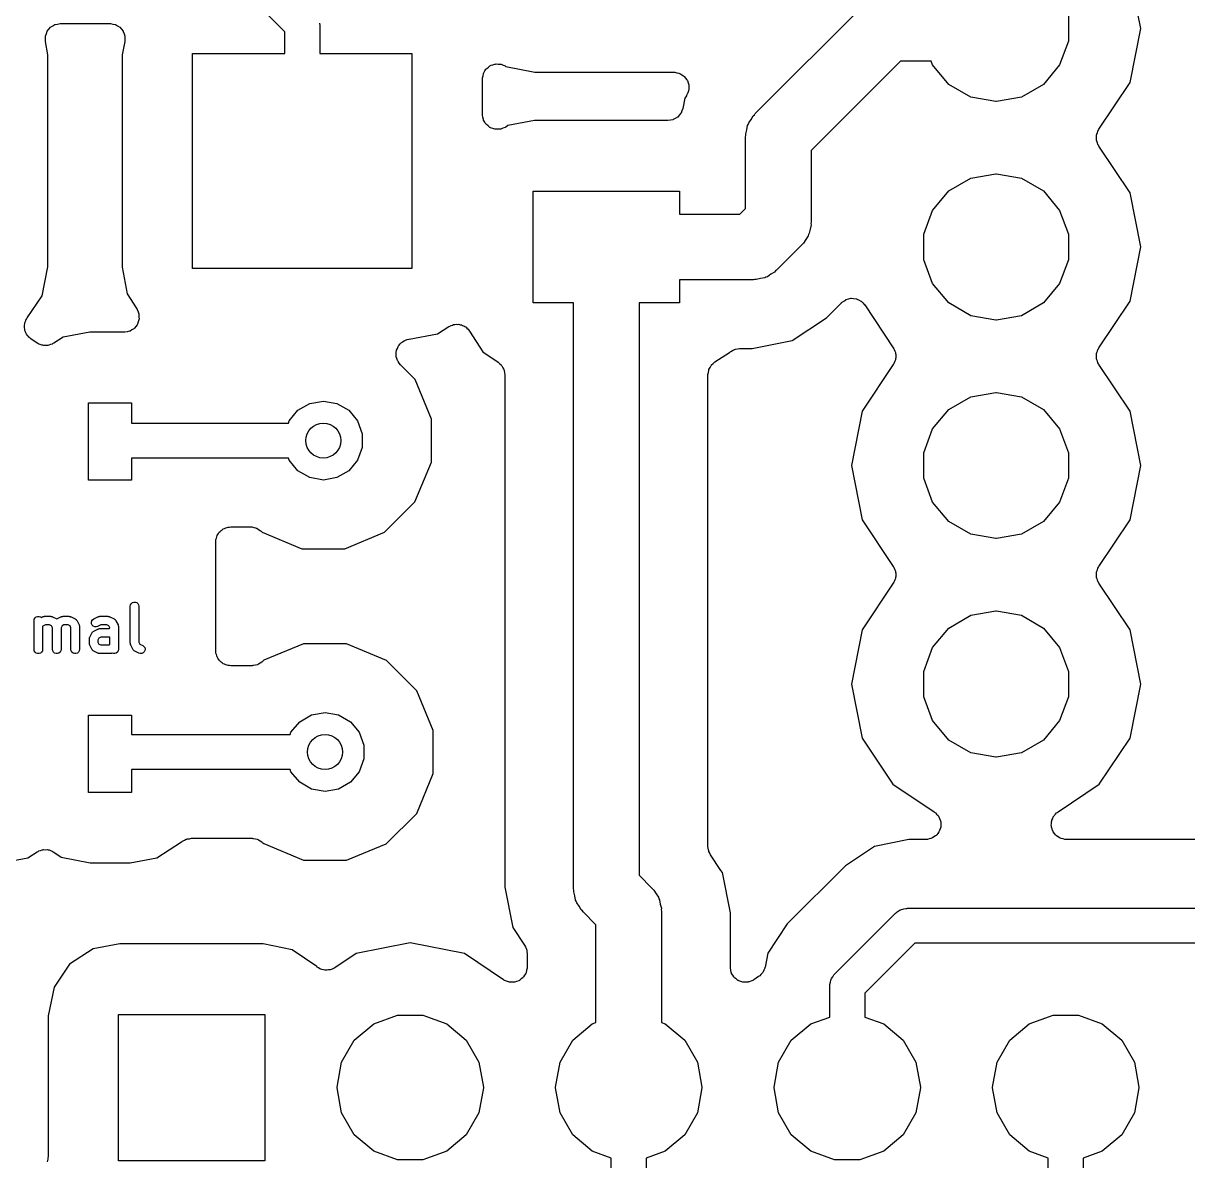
# Model space of a CAD drawing. Extents: x 91.5 to 189.2, y -113.2 to -60.7.
# Drawn here: x 113.86 to 127.4, y -95.19 to -81.97 of the extents above; entities that cross this region are included whole.
import ezdxf

# ---------------------------------------------------------------- set-up
doc = ezdxf.new("R2010")
doc.units = 0
doc.header["$MEASUREMENT"] = 0
doc.layers.add('BLACK', color=7, linetype='CONTINUOUS')

msp = doc.modelspace()

# ---------------------------------------------------------------- linework, layer by layer
at = {"layer": 'Black'}
for p, q in [((116.902, -82.0692), (116.006, -81.1732)), ((126.852, -82.03), (126.727, -81.3999)), ((122.371, -83.0206), (123.631, -81.7606)), ((126.01, -81.8824), (126.01, -82.1776)), ((114.159, -82.0384), (114.178, -82.0156)), ((114.178, -82.0156), (114.179, -82.015)), ((114.179, -82.015), (114.18, -82.0143)), ((114.18, -82.0143), (114.205, -81.9995)), ((114.205, -81.9995), (114.23, -81.9845)), ((114.23, -81.9845), (114.231, -81.9843)), ((114.231, -81.9843), (114.232, -81.9838)), ((114.232, -81.9838), (114.261, -81.9787)), ((114.261, -81.9787), (114.29, -81.9732)), ((114.29, -81.9732), (114.291, -81.9734)), ((114.291, -81.9734), (114.292, -81.9732)), ((114.292, -81.9732), (114.87, -81.9732)), ((114.87, -81.9732), (114.872, -81.9736)), ((114.872, -81.9736), (114.875, -81.9733)), ((114.875, -81.9733), (114.902, -81.9789)), ((114.902, -81.9789), (114.93, -81.9838)), ((114.93, -81.9838), (114.932, -81.9849)), ((114.932, -81.9849), (114.934, -81.9854)), ((114.934, -81.9854), (114.958, -82.0001)), ((114.958, -82.0001), (114.983, -82.0143)), ((114.983, -82.0143), (114.984, -82.016)), ((114.984, -82.016), (114.986, -82.0172)), ((114.986, -82.0172), (115.004, -82.0393)), ((117.307, -81.9673), (117.307, -81.9762)), ((117.307, -81.9762), (117.308, -81.985)), ((117.308, -81.985), (117.308, -82.32)), ((114.119, -82.1202), (114.12, -82.1192)), ((114.12, -82.1497), (114.119, -82.1202)), ((114.12, -82.1182), (114.13, -82.0906)), ((114.12, -82.1192), (114.12, -82.1182)), ((114.12, -82.1792), (114.12, -82.1497)), ((114.13, -82.0906), (114.139, -82.0627)), ((114.139, -82.0627), (114.14, -82.0619)), ((114.14, -82.0609), (114.159, -82.0384)), ((114.14, -82.0619), (114.14, -82.0609)), ((115.004, -82.0393), (115.022, -82.0609)), ((115.022, -82.0609), (115.023, -82.0631)), ((115.023, -82.0631), (115.024, -82.0648)), ((115.024, -82.0648), (115.033, -82.0916)), ((115.033, -82.0916), (115.043, -82.1182)), ((115.043, -82.1182), (115.043, -82.1205)), ((115.043, -82.1205), (115.044, -82.1226)), ((115.044, -82.1226), (115.043, -82.1509)), ((115.043, -82.1509), (115.043, -82.1792)), ((116.902, -82.32), (116.902, -82.0692)), ((126.727, -82.6601), (126.852, -82.03)), ((114.12, -82.1801), (114.12, -82.1792)), ((114.12, -82.1812), (114.12, -82.1801)), ((114.149, -82.3364), (114.12, -82.1812)), ((115.042, -82.1835), (115.011, -82.3376)), ((115.043, -82.1792), (115.042, -82.1813)), ((115.042, -82.1813), (115.042, -82.1835)), ((126.01, -82.1776), (125.909, -82.455)), ((114.149, -84.8024), (114.149, -82.3364)), ((115.011, -82.3376), (115.011, -84.8036)), ((115.83, -84.82), (115.83, -82.32)), ((115.83, -82.32), (116.902, -82.32)), ((117.308, -82.32), (118.38, -82.32)), ((118.38, -82.32), (118.38, -84.82)), ((124.058, -82.411), (123.021, -83.4478)), ((124.415, -82.411), (124.058, -82.411)), ((124.431, -82.455), (124.415, -82.411)), ((119.206, -82.5804), (119.21, -82.5568)), ((119.21, -82.5568), (119.213, -82.551)), ((119.213, -82.551), (119.215, -82.5445)), ((119.215, -82.5445), (119.228, -82.5247)), ((119.228, -82.5247), (119.24, -82.504)), ((119.24, -82.504), (119.245, -82.4997)), ((119.245, -82.4997), (119.249, -82.4942)), ((119.249, -82.4942), (119.269, -82.4802)), ((119.269, -82.4802), (119.287, -82.4648)), ((119.287, -82.4648), (119.293, -82.4625)), ((119.293, -82.4625), (119.299, -82.4586)), ((119.299, -82.4586), (119.322, -82.4522)), ((119.322, -82.4522), (119.344, -82.444)), ((119.344, -82.444), (119.351, -82.444)), ((119.351, -82.444), (119.357, -82.4422)), ((119.357, -82.4422), (119.381, -82.444)), ((119.381, -82.444), (119.405, -82.444)), ((119.405, -82.444), (119.411, -82.4463)), ((119.411, -82.4463), (119.418, -82.4468)), ((119.418, -82.4468), (119.44, -82.4567)), ((119.44, -82.4567), (119.462, -82.4648)), ((119.462, -82.4648), (119.468, -82.4692)), ((119.468, -82.4692), (119.472, -82.4711)), ((119.472, -82.4711), (119.808, -82.5391)), ((119.808, -82.5391), (121.424, -82.5391)), ((121.424, -82.5391), (121.43, -82.5401)), ((121.43, -82.5401), (121.436, -82.5395)), ((121.436, -82.5395), (121.46, -82.5454)), ((121.46, -82.5454), (121.484, -82.5497)), ((121.484, -82.5497), (121.489, -82.5526)), ((121.489, -82.5526), (121.495, -82.554)), ((121.495, -82.554), (121.516, -82.5678)), ((124.62, -82.6811), (124.431, -82.455)), ((125.909, -82.455), (125.72, -82.6811)), ((119.199, -82.6168), (119.2, -82.6102)), ((119.199, -83.0281), (119.199, -82.6168)), ((119.2, -82.6035), (119.206, -82.5804)), ((119.2, -82.6102), (119.2, -82.6035)), ((121.516, -82.5678), (121.537, -82.5802)), ((121.537, -82.5802), (121.541, -82.5846)), ((121.541, -82.5846), (121.546, -82.5878)), ((121.546, -82.5878), (121.56, -82.6078)), ((121.56, -82.6078), (121.576, -82.6269)), ((121.576, -82.6269), (121.578, -82.6323)), ((121.578, -82.6323), (121.582, -82.637)), ((121.582, -82.637), (121.589, -82.6608)), ((121.589, -82.6608), (121.597, -82.6841)), ((121.597, -82.6841), (121.597, -82.6899)), ((121.597, -82.6899), (121.599, -82.6955)), ((121.599, -82.6955), (121.597, -82.7203)), ((124.876, -82.8287), (124.62, -82.6811)), ((125.72, -82.6811), (125.464, -82.8287)), ((126.365, -83.2025), (126.727, -82.6601)), ((121.57, -82.8121), (121.552, -82.8394)), ((121.573, -82.8068), (121.57, -82.8121)), ((121.576, -82.8024), (121.573, -82.8068)), ((121.585, -82.779), (121.576, -82.8024)), ((121.595, -82.7563), (121.585, -82.779)), ((121.597, -82.7451), (121.595, -82.7505)), ((121.595, -82.7505), (121.595, -82.7563)), ((121.597, -82.7203), (121.597, -82.7451)), ((125.167, -82.88), (124.876, -82.8287)), ((125.464, -82.8287), (125.173, -82.88)), ((121.528, -82.9596), (121.518, -82.9863)), ((121.552, -82.8394), (121.528, -82.9596)), ((125.173, -82.88), (125.167, -82.88)), ((119.2, -83.0323), (119.199, -83.0281)), ((119.199, -83.0365), (119.2, -83.0323)), ((119.205, -83.0622), (119.199, -83.0365)), ((119.21, -83.0881), (119.205, -83.0622)), ((119.212, -83.0918), (119.21, -83.0881)), ((119.213, -83.096), (119.212, -83.0918)), ((119.227, -83.1181), (119.213, -83.096)), ((119.806, -83.1009), (119.495, -83.1595)), ((121.356, -83.1009), (119.806, -83.1009)), ((121.384, -83.0959), (121.356, -83.1009)), ((121.412, -83.0916), (121.384, -83.0959)), ((121.414, -83.0906), (121.412, -83.0916)), ((121.416, -83.0903), (121.414, -83.0906)), ((121.441, -83.076), (121.416, -83.0903)), ((121.466, -83.0623), (121.441, -83.076)), ((121.467, -83.0608), (121.466, -83.0623)), ((121.469, -83.0598), (121.467, -83.0608)), ((121.487, -83.0379), (121.469, -83.0598)), ((121.506, -83.0164), (121.487, -83.0379)), ((121.507, -83.0146), (121.506, -83.0164)), ((121.508, -83.0131), (121.507, -83.0146)), ((121.518, -82.9863), (121.508, -83.0131)), ((122.295, -83.129), (122.323, -83.0882)), ((122.323, -83.0882), (122.348, -83.0451)), ((122.348, -83.0451), (122.361, -83.0343)), ((122.361, -83.0343), (122.371, -83.0206)), ((119.24, -83.1409), (119.227, -83.1181)), ((119.243, -83.1436), (119.24, -83.1409)), ((119.246, -83.1472), (119.243, -83.1436)), ((119.267, -83.1632), (119.246, -83.1472)), ((119.287, -83.1801), (119.267, -83.1632)), ((119.291, -83.1815), (119.287, -83.1801)), ((119.294, -83.1841), (119.291, -83.1815)), ((119.319, -83.1919), (119.294, -83.1841)), ((119.344, -83.2009), (119.319, -83.1919)), ((119.348, -83.2009), (119.344, -83.2009)), ((119.352, -83.2022), (119.348, -83.2009)), ((119.379, -83.2009), (119.352, -83.2022)), ((119.405, -83.2009), (119.379, -83.2009)), ((119.409, -83.1995), (119.405, -83.2009)), ((119.413, -83.1993), (119.409, -83.1995)), ((119.438, -83.1891), (119.413, -83.1993)), ((119.462, -83.1801), (119.438, -83.1891)), ((119.466, -83.1773), (119.462, -83.1801)), ((119.47, -83.1757), (119.466, -83.1773)), ((119.495, -83.1595), (119.47, -83.1757)), ((122.26, -83.2568), (122.273, -83.2087)), ((122.273, -83.2087), (122.282, -83.1597)), ((122.282, -83.1597), (122.29, -83.1452)), ((122.29, -83.1452), (122.295, -83.129)), ((126.34, -83.2583), (126.348, -83.2408)), ((126.348, -83.2408), (126.353, -83.2224)), ((126.353, -83.2224), (126.36, -83.2131)), ((126.36, -83.2131), (126.365, -83.2025)), ((122.259, -83.29), (122.262, -83.2735)), ((122.259, -84.1222), (122.259, -83.29)), ((122.262, -83.2735), (122.26, -83.2568)), ((126.336, -83.2809), (126.339, -83.2698)), ((126.337, -83.3), (126.336, -83.2809)), ((126.336, -83.3191), (126.337, -83.3)), ((126.339, -83.3302), (126.336, -83.3191)), ((126.339, -83.2698), (126.34, -83.2583)), ((126.34, -83.3417), (126.339, -83.3302)), ((126.348, -83.3592), (126.34, -83.3417)), ((126.353, -83.3776), (126.348, -83.3592)), ((126.36, -83.3869), (126.353, -83.3776)), ((123.021, -83.4478), (123.021, -84.28)), ((126.365, -83.3975), (126.36, -83.3869)), ((126.727, -83.9399), (126.365, -83.3975)), ((124.62, -83.9189), (124.876, -83.7713)), ((124.876, -83.7713), (125.167, -83.72)), ((125.167, -83.72), (125.173, -83.72)), ((125.173, -83.72), (125.464, -83.7713)), ((125.464, -83.7713), (125.72, -83.9189)), ((119.79, -85.22), (119.79, -83.92)), ((119.79, -83.92), (121.49, -83.92)), ((121.49, -83.92), (121.49, -84.189)), ((124.431, -84.145), (124.62, -83.9189)), ((125.72, -83.9189), (125.909, -84.145)), ((126.852, -84.57), (126.727, -83.9399)), ((121.49, -84.189), (122.192, -84.189)), ((122.192, -84.189), (122.259, -84.1222)), ((124.33, -84.4224), (124.431, -84.145)), ((125.909, -84.145), (126.01, -84.4224)), ((123.02, -84.3132), (123.007, -84.3613)), ((123.021, -84.28), (123.018, -84.2965)), ((123.018, -84.2965), (123.02, -84.3132)), ((122.985, -84.441), (122.957, -84.4818)), ((122.99, -84.4248), (122.985, -84.441)), ((122.998, -84.4103), (122.99, -84.4248)), ((123.007, -84.3613), (122.998, -84.4103)), ((124.33, -84.7176), (124.33, -84.4224)), ((126.01, -84.4224), (126.01, -84.7176)), ((122.909, -84.5494), (122.619, -84.8394)), ((122.919, -84.5357), (122.909, -84.5494)), ((122.932, -84.5249), (122.919, -84.5357)), ((122.957, -84.4818), (122.932, -84.5249)), ((126.727, -85.2001), (126.852, -84.57)), ((124.431, -84.995), (124.33, -84.7176)), ((126.01, -84.7176), (125.909, -84.995)), ((114.081, -85.1373), (114.149, -84.8024)), ((115.011, -84.8036), (115.07, -85.1154)), ((118.38, -84.82), (115.83, -84.82)), ((122.595, -84.8619), (122.552, -84.8868)), ((122.606, -84.849), (122.595, -84.8619)), ((122.619, -84.8394), (122.606, -84.849)), ((122.35, -84.951), (121.49, -84.951)), ((121.49, -84.951), (121.49, -85.22)), ((122.367, -84.9481), (122.35, -84.951)), ((122.383, -84.9496), (122.367, -84.9481)), ((122.431, -84.9367), (122.383, -84.9496)), ((122.48, -84.928), (122.431, -84.9367)), ((122.495, -84.9196), (122.48, -84.928)), ((122.511, -84.9153), (122.495, -84.9196)), ((122.552, -84.8868), (122.511, -84.9153)), ((124.62, -85.2211), (124.431, -84.995)), ((125.909, -84.995), (125.72, -85.2211)), ((113.906, -85.3945), (114.081, -85.1373)), ((115.07, -85.1154), (115.182, -85.2904)), ((120.259, -85.22), (119.79, -85.22)), ((120.259, -92.03), (120.259, -85.22)), ((121.49, -85.22), (121.021, -85.22)), ((121.021, -85.22), (121.021, -91.8722)), ((123.197, -85.3929), (123.373, -85.2177)), ((123.373, -85.2177), (123.374, -85.2166)), ((123.374, -85.2166), (123.375, -85.215)), ((123.375, -85.215), (123.399, -85.1991)), ((123.399, -85.1991), (123.422, -85.1827)), ((123.422, -85.1827), (123.424, -85.1822)), ((123.424, -85.1822), (123.426, -85.1811)), ((123.426, -85.1811), (123.454, -85.1743)), ((123.454, -85.1743), (123.481, -85.1669)), ((123.481, -85.1669), (123.483, -85.1671)), ((123.483, -85.1671), (123.485, -85.1667)), ((123.485, -85.1667), (123.514, -85.1698)), ((123.514, -85.1698), (123.542, -85.1723)), ((123.542, -85.1723), (123.544, -85.1731)), ((123.544, -85.1731), (123.546, -85.1733)), ((123.546, -85.1733), (123.571, -85.1859)), ((123.571, -85.1859), (123.597, -85.198)), ((123.597, -85.198), (123.599, -85.1994)), ((123.599, -85.1994), (123.6, -85.2002)), ((123.6, -85.2002), (123.62, -85.2209)), ((123.62, -85.2209), (123.64, -85.2411)), ((123.64, -85.2411), (123.641, -85.2429)), ((123.641, -85.2429), (123.643, -85.2443)), ((123.643, -85.2443), (123.975, -85.7425)), ((124.876, -85.3687), (124.62, -85.2211)), ((125.72, -85.2211), (125.464, -85.3687)), ((126.365, -85.7425), (126.727, -85.2001)), ((113.891, -85.4211), (113.899, -85.4085)), ((113.899, -85.4085), (113.906, -85.3945)), ((115.182, -85.2904), (115.184, -85.2944)), ((115.184, -85.2944), (115.187, -85.2976)), ((115.187, -85.2976), (115.196, -85.3224)), ((115.196, -85.3224), (115.206, -85.3466)), ((115.206, -85.3466), (115.206, -85.3509)), ((115.206, -85.3509), (115.207, -85.3549)), ((115.207, -85.3549), (115.207, -85.3812)), ((115.207, -85.3812), (115.209, -85.4075)), ((115.209, -85.4075), (115.207, -85.4116)), ((122.801, -85.6579), (123.197, -85.3929)), ((125.167, -85.42), (124.876, -85.3687)), ((125.464, -85.3687), (125.173, -85.42)), ((113.875, -85.4802), (113.879, -85.4653)), ((113.877, -85.4955), (113.875, -85.4802)), ((113.876, -85.5108), (113.877, -85.4955)), ((113.88, -85.5256), (113.876, -85.5108)), ((113.879, -85.4653), (113.88, -85.45)), ((113.88, -85.45), (113.887, -85.436)), ((113.881, -85.5408), (113.88, -85.5256)), ((113.888, -85.5547), (113.881, -85.5408)), ((113.887, -85.436), (113.891, -85.4211)), ((115.125, -85.533), (115.103, -85.5472)), ((115.147, -85.5198), (115.125, -85.533)), ((115.15, -85.5166), (115.147, -85.5198)), ((115.154, -85.5142), (115.15, -85.5166)), ((115.17, -85.4933), (115.154, -85.5142)), ((115.187, -85.4731), (115.17, -85.4933)), ((115.188, -85.4691), (115.187, -85.4731)), ((115.191, -85.4657), (115.188, -85.4691)), ((115.198, -85.4406), (115.191, -85.4657)), ((115.207, -85.4159), (115.198, -85.4406)), ((115.207, -85.4116), (115.207, -85.4159)), ((118.675, -85.5805), (118.808, -85.4952)), ((118.808, -85.4952), (118.822, -85.4892)), ((118.822, -85.4892), (118.835, -85.4809)), ((118.835, -85.4809), (118.85, -85.4775)), ((118.85, -85.4775), (118.864, -85.4716)), ((118.864, -85.4716), (118.879, -85.4709)), ((118.879, -85.4709), (118.894, -85.4675)), ((118.894, -85.4675), (118.91, -85.4694)), ((118.91, -85.4694), (118.925, -85.4687)), ((118.925, -85.4687), (118.94, -85.4732)), ((118.94, -85.4732), (118.955, -85.4752)), ((118.955, -85.4752), (118.969, -85.4822)), ((118.969, -85.4822), (118.983, -85.4867)), ((118.983, -85.4867), (118.995, -85.496)), ((118.995, -85.496), (119.009, -85.5031)), ((119.009, -85.5031), (119.019, -85.5143)), ((119.019, -85.5143), (119.032, -85.5236)), ((119.032, -85.5236), (119.04, -85.5365)), ((119.04, -85.5365), (119.05, -85.5478)), ((125.173, -85.42), (125.167, -85.42)), ((113.892, -85.5695), (113.888, -85.5547)), ((113.901, -85.5819), (113.892, -85.5695)), ((113.908, -85.5958), (113.901, -85.5819)), ((113.919, -85.6065), (113.908, -85.5958)), ((113.928, -85.619), (113.919, -85.6065)), ((113.94, -85.6277), (113.928, -85.619)), ((113.951, -85.6384), (113.94, -85.6277)), ((114.022, -85.6867), (113.951, -85.6384)), ((114.325, -85.6195), (114.216, -85.6894)), ((114.636, -85.5609), (114.325, -85.6195)), ((115.035, -85.5609), (114.636, -85.5609)), ((115.039, -85.5601), (115.035, -85.5609)), ((115.043, -85.5607), (115.039, -85.5601)), ((115.069, -85.5549), (115.043, -85.5607)), ((115.095, -85.5503), (115.069, -85.5549)), ((115.098, -85.5482), (115.095, -85.5503)), ((115.103, -85.5472), (115.098, -85.5482)), ((118.258, -85.6802), (118.265, -85.6763)), ((118.265, -85.6763), (118.27, -85.6708)), ((118.27, -85.6708), (118.291, -85.6611)), ((118.291, -85.6611), (118.311, -85.6497)), ((118.311, -85.6497), (118.318, -85.6483)), ((118.318, -85.6483), (118.325, -85.6451)), ((118.325, -85.6451), (118.344, -85.6434)), ((118.344, -85.6434), (118.348, -85.6421)), ((118.348, -85.6421), (118.675, -85.5805)), ((119.05, -85.5478), (119.205, -85.7887)), ((122.333, -85.751), (122.801, -85.6579)), ((114.032, -85.6912), (114.022, -85.6867)), ((114.041, -85.6978), (114.032, -85.6912)), ((114.06, -85.7037), (114.041, -85.6978)), ((114.078, -85.7118), (114.06, -85.7037)), ((114.089, -85.7126), (114.078, -85.7118)), ((114.099, -85.7159), (114.089, -85.7126)), ((114.119, -85.7149), (114.099, -85.7159)), ((114.138, -85.7164), (114.119, -85.7149)), ((114.149, -85.7135), (114.138, -85.7164)), ((114.16, -85.7129), (114.149, -85.7135)), ((114.178, -85.7053), (114.16, -85.7129)), ((114.197, -85.7), (114.178, -85.7053)), ((114.206, -85.6936), (114.197, -85.7)), ((114.216, -85.6894), (114.206, -85.6936)), ((118.196, -85.8298), (118.198, -85.807)), ((118.198, -85.7841), (118.201, -85.7768)), ((118.198, -85.807), (118.198, -85.7841)), ((118.201, -85.769), (118.211, -85.7483)), ((118.201, -85.7768), (118.201, -85.769)), ((118.211, -85.7483), (118.219, -85.7269)), ((118.219, -85.7269), (118.224, -85.7209)), ((118.224, -85.7209), (118.227, -85.7138)), ((118.227, -85.7138), (118.243, -85.6977)), ((118.243, -85.6977), (118.258, -85.6802)), ((119.205, -85.7887), (119.383, -85.9097)), ((121.902, -85.9057), (122.072, -85.7963)), ((122.072, -85.7963), (122.075, -85.7921)), ((122.075, -85.7921), (122.081, -85.7887)), ((122.081, -85.7887), (122.086, -85.7839)), ((122.086, -85.7839), (122.107, -85.7735)), ((122.107, -85.7735), (122.128, -85.7616)), ((122.128, -85.7616), (122.135, -85.7604)), ((122.135, -85.7604), (122.141, -85.7575)), ((122.141, -85.7575), (122.164, -85.7552)), ((122.164, -85.7552), (122.188, -85.751)), ((122.188, -85.751), (122.333, -85.751)), ((123.975, -85.7425), (123.98, -85.7531)), ((123.98, -85.7531), (123.987, -85.7624)), ((123.987, -85.7624), (123.992, -85.7808)), ((123.992, -85.7808), (124, -85.7983)), ((124, -85.7983), (124.001, -85.8098)), ((124.001, -85.8098), (124.004, -85.8209)), ((126.336, -85.8209), (126.339, -85.8098)), ((126.339, -85.8098), (126.34, -85.7983)), ((126.34, -85.7983), (126.348, -85.7808)), ((126.348, -85.7808), (126.353, -85.7624)), ((126.353, -85.7624), (126.36, -85.7531)), ((126.36, -85.7531), (126.365, -85.7425)), ((118.198, -85.8373), (118.196, -85.8298)), ((118.198, -85.8451), (118.198, -85.8373)), ((118.206, -85.8666), (118.198, -85.8451)), ((118.212, -85.8886), (118.206, -85.8666)), ((118.216, -85.895), (118.212, -85.8886)), ((118.219, -85.9024), (118.216, -85.895)), ((118.233, -85.9199), (118.219, -85.9024)), ((118.247, -85.9386), (118.233, -85.9199)), ((118.416, -86.1088), (118.247, -85.9386)), ((119.383, -85.9097), (119.4, -85.9264)), ((119.4, -85.9264), (119.418, -85.9418)), ((119.418, -85.9418), (119.421, -85.9476)), ((119.421, -85.9476), (119.426, -85.9523)), ((121.845, -85.9705), (121.857, -85.9471)), ((121.857, -85.9471), (121.86, -85.9442)), ((121.86, -85.9442), (121.862, -85.9405)), ((121.862, -85.9405), (121.882, -85.9236)), ((121.882, -85.9236), (121.902, -85.9057)), ((123.975, -85.9375), (123.613, -86.4799)), ((123.98, -85.9269), (123.975, -85.9375)), ((123.987, -85.9176), (123.98, -85.9269)), ((123.992, -85.8992), (123.987, -85.9176)), ((124, -85.8817), (123.992, -85.8992)), ((124.001, -85.8702), (124, -85.8817)), ((124.004, -85.8591), (124.001, -85.8702)), ((124.004, -85.8209), (124.003, -85.84)), ((124.003, -85.84), (124.004, -85.8591)), ((126.337, -85.84), (126.336, -85.8209)), ((126.336, -85.8591), (126.337, -85.84)), ((126.339, -85.8702), (126.336, -85.8591)), ((126.34, -85.8817), (126.339, -85.8702)), ((126.348, -85.8992), (126.34, -85.8817)), ((126.353, -85.9176), (126.348, -85.8992)), ((126.36, -85.9269), (126.353, -85.9176)), ((126.365, -85.9375), (126.36, -85.9269)), ((126.727, -86.4799), (126.365, -85.9375)), ((119.426, -85.9523), (119.436, -85.9738)), ((119.436, -85.9738), (119.448, -85.9945)), ((119.448, -85.9945), (119.45, -86.0012)), ((119.45, -86.0012), (119.452, -86.0072)), ((119.452, -86.0072), (119.455, -86.031)), ((119.455, -86.031), (119.459, -86.0546)), ((119.459, -86.0546), (119.459, -92.0127)), ((121.821, -86.0533), (121.826, -86.0274)), ((121.821, -91.5363), (121.821, -86.0533)), ((121.826, -86.0274), (121.829, -86.0013)), ((121.829, -86.0013), (121.831, -85.9975)), ((121.831, -85.9975), (121.832, -85.9933)), ((121.832, -85.9933), (121.845, -85.9705)), ((118.607, -86.571), (118.416, -86.1088)), ((124.62, -86.4589), (124.876, -86.3113)), ((124.876, -86.3113), (125.167, -86.26)), ((125.167, -86.26), (125.173, -86.26)), ((125.173, -86.26), (125.464, -86.3113)), ((125.464, -86.3113), (125.72, -86.4589)), ((114.62, -87.28), (114.62, -86.38)), ((114.62, -86.38), (115.12, -86.38)), ((115.12, -86.38), (115.12, -86.6168)), ((116.953, -86.5905), (117.055, -86.4684)), ((117.055, -86.4684), (117.193, -86.3887)), ((117.193, -86.3887), (117.35, -86.3611)), ((117.35, -86.3611), (117.507, -86.3887)), ((117.507, -86.3887), (117.645, -86.4684)), ((117.645, -86.4684), (117.747, -86.5905)), ((123.613, -86.4799), (123.488, -87.11)), ((124.431, -86.685), (124.62, -86.4589)), ((125.72, -86.4589), (125.909, -86.685)), ((126.852, -87.11), (126.727, -86.4799)), ((115.12, -86.6168), (116.943, -86.6168)), ((116.943, -86.6168), (116.953, -86.5905)), ((117.747, -86.5905), (117.802, -86.7403)), ((118.607, -87.0712), (118.607, -86.571)), ((117.802, -86.7403), (117.802, -86.8997)), ((124.33, -86.9624), (124.431, -86.685)), ((125.909, -86.685), (126.01, -86.9624)), ((116.943, -87.0232), (115.12, -87.0232)), ((115.12, -87.0232), (115.12, -87.28)), ((116.953, -87.0495), (116.943, -87.0232)), ((117.802, -86.8997), (117.747, -87.0495)), ((124.33, -87.2576), (124.33, -86.9624)), ((126.01, -86.9624), (126.01, -87.2576)), ((117.055, -87.1716), (116.953, -87.0495)), ((117.747, -87.0495), (117.645, -87.1716)), ((118.415, -87.5331), (118.607, -87.0712)), ((123.488, -87.11), (123.613, -87.7401)), ((126.727, -87.7401), (126.852, -87.11)), ((115.12, -87.28), (114.62, -87.28)), ((117.193, -87.2513), (117.055, -87.1716)), ((117.35, -87.2789), (117.193, -87.2513)), ((117.507, -87.2513), (117.35, -87.2789)), ((117.645, -87.1716), (117.507, -87.2513)), ((124.431, -87.535), (124.33, -87.2576)), ((126.01, -87.2576), (125.909, -87.535)), ((118.061, -87.8864), (118.415, -87.5331)), ((124.62, -87.7611), (124.431, -87.535)), ((125.909, -87.535), (125.72, -87.7611)), ((116.187, -87.8467), (116.201, -87.8415)), ((116.201, -87.8415), (116.215, -87.8338)), ((116.215, -87.8338), (116.23, -87.8311)), ((116.23, -87.8311), (116.244, -87.8259)), ((116.244, -87.8259), (116.259, -87.8259)), ((116.259, -87.8259), (116.275, -87.8232)), ((116.275, -87.8232), (116.502, -87.8232)), ((116.502, -87.8232), (116.51, -87.8246)), ((116.51, -87.8246), (116.518, -87.8239)), ((116.518, -87.8239), (116.54, -87.8298)), ((116.54, -87.8298), (116.562, -87.8338)), ((116.562, -87.8338), (116.569, -87.8377)), ((116.569, -87.8377), (116.577, -87.8397)), ((116.577, -87.8397), (116.595, -87.8528)), ((123.613, -87.7401), (123.975, -88.2825)), ((124.876, -87.9087), (124.62, -87.7611)), ((125.72, -87.7611), (125.464, -87.9087)), ((126.365, -88.2825), (126.727, -87.7401)), ((116.102, -87.9682), (116.107, -87.9538)), ((116.102, -87.9836), (116.102, -87.9682)), ((116.107, -87.9538), (116.11, -87.9387)), ((116.11, -87.9387), (116.117, -87.9254)), ((116.117, -87.9254), (116.123, -87.9109)), ((116.123, -87.9109), (116.132, -87.8992)), ((116.132, -87.8992), (116.14, -87.8859)), ((116.14, -87.8859), (116.152, -87.876)), ((116.152, -87.876), (116.162, -87.8643)), ((116.162, -87.8643), (116.175, -87.8566)), ((116.175, -87.8566), (116.187, -87.8467)), ((116.595, -87.8528), (116.615, -87.8643)), ((116.615, -87.8643), (116.62, -87.8702)), ((116.62, -87.8702), (116.626, -87.8747)), ((116.626, -87.8747), (116.637, -87.8852)), ((116.637, -87.8852), (117.099, -88.077)), ((117.599, -88.0774), (118.061, -87.8864)), ((125.167, -87.96), (124.876, -87.9087)), ((125.173, -87.96), (125.167, -87.96)), ((125.464, -87.9087), (125.173, -87.96)), ((116.099, -87.9987), (116.102, -87.9836)), ((116.099, -89.2613), (116.099, -87.9987)), ((117.099, -88.077), (117.599, -88.0774)), ((123.975, -88.2825), (123.98, -88.2931)), ((123.98, -88.2931), (123.987, -88.3024)), ((123.987, -88.3024), (123.992, -88.3208)), ((123.992, -88.3208), (124, -88.3383)), ((124, -88.3383), (124.001, -88.3498)), ((124.001, -88.3498), (124.004, -88.3609)), ((124.004, -88.3609), (124.003, -88.38)), ((124.003, -88.38), (124.004, -88.3991)), ((126.336, -88.3609), (126.339, -88.3498)), ((126.337, -88.38), (126.336, -88.3609)), ((126.336, -88.3991), (126.337, -88.38)), ((126.339, -88.3498), (126.34, -88.3383)), ((126.34, -88.3383), (126.348, -88.3208)), ((126.348, -88.3208), (126.353, -88.3024)), ((126.353, -88.3024), (126.36, -88.2931)), ((126.36, -88.2931), (126.365, -88.2825)), ((123.975, -88.4775), (123.613, -89.0199)), ((123.98, -88.4669), (123.975, -88.4775)), ((123.987, -88.4576), (123.98, -88.4669)), ((123.992, -88.4392), (123.987, -88.4576)), ((124, -88.4217), (123.992, -88.4392)), ((124.001, -88.4102), (124, -88.4217)), ((124.004, -88.3991), (124.001, -88.4102)), ((126.339, -88.4102), (126.336, -88.3991)), ((126.34, -88.4217), (126.339, -88.4102)), ((126.348, -88.4392), (126.34, -88.4217)), ((126.353, -88.4576), (126.348, -88.4392)), ((126.36, -88.4669), (126.353, -88.4576)), ((126.365, -88.4775), (126.36, -88.4669)), ((126.727, -89.0199), (126.365, -88.4775)), ((115.106, -88.7462), (115.109, -88.7291)), ((115.106, -89.1748), (115.106, -88.7462)), ((115.109, -88.7291), (115.118, -88.7141)), ((115.118, -88.7141), (115.131, -88.7029)), ((115.131, -88.7029), (115.148, -88.697)), ((115.148, -88.697), (115.165, -88.697)), ((115.165, -88.697), (115.181, -88.7029)), ((115.181, -88.7029), (115.194, -88.7141)), ((115.194, -88.7141), (115.203, -88.7291)), ((115.203, -88.7291), (115.206, -88.7462)), ((115.206, -88.7462), (115.206, -89.163)), ((113.987, -88.9129), (113.99, -88.8958)), ((113.987, -89.2462), (113.987, -88.9129)), ((113.99, -88.8958), (113.999, -88.8807)), ((113.999, -88.8807), (114.012, -88.8696)), ((114.012, -88.8696), (114.028, -88.8636)), ((114.028, -88.8636), (114.046, -88.8636)), ((114.046, -88.8636), (114.062, -88.8696)), ((114.062, -88.8696), (114.07, -88.8762)), ((114.07, -88.8762), (114.086, -88.8681)), ((114.086, -88.8681), (114.089, -88.8673)), ((114.089, -88.8673), (114.091, -88.8659)), ((114.091, -88.8659), (114.097, -88.8649)), ((114.097, -88.8649), (114.103, -88.8632)), ((114.103, -88.8632), (114.106, -88.8634)), ((114.106, -88.8634), (114.109, -88.8629)), ((114.109, -88.8629), (114.18, -88.8629)), ((114.18, -88.8629), (114.183, -88.8634)), ((114.183, -88.8634), (114.186, -88.8632)), ((114.186, -88.8632), (114.191, -88.8649)), ((114.191, -88.8649), (114.197, -88.8659)), ((114.197, -88.8659), (114.2, -88.8673)), ((114.2, -88.8673), (114.202, -88.8681)), ((114.202, -88.8681), (114.25, -88.8919)), ((114.25, -88.8919), (114.251, -88.893)), ((114.251, -88.893), (114.253, -88.8919)), ((114.253, -88.8919), (114.3, -88.8681)), ((114.3, -88.8681), (114.303, -88.8673)), ((114.303, -88.8673), (114.306, -88.8659)), ((114.306, -88.8659), (114.312, -88.8649)), ((114.312, -88.8649), (114.317, -88.8632)), ((114.317, -88.8632), (114.32, -88.8634)), ((114.32, -88.8634), (114.323, -88.8629)), ((114.323, -88.8629), (114.394, -88.8629)), ((114.394, -88.8629), (114.397, -88.8634)), ((114.397, -88.8634), (114.4, -88.8632)), ((114.4, -88.8632), (114.406, -88.8649)), ((114.406, -88.8649), (114.411, -88.8659)), ((114.411, -88.8659), (114.414, -88.8673)), ((114.414, -88.8673), (114.417, -88.8681)), ((114.417, -88.8681), (114.464, -88.8919)), ((114.464, -88.8919), (114.47, -88.8963)), ((114.47, -88.8963), (114.476, -88.9004)), ((114.476, -88.9004), (114.477, -88.9015)), ((114.477, -88.9015), (114.478, -88.9023)), ((114.478, -88.9023), (114.482, -88.9084)), ((114.482, -88.9084), (114.487, -88.9143)), ((114.487, -88.9143), (114.51, -88.9619)), ((114.654, -88.9337), (114.658, -88.9168)), ((114.658, -88.9168), (114.668, -88.9023)), ((114.668, -88.9023), (114.681, -88.8919)), ((114.681, -88.8919), (114.729, -88.8681)), ((114.729, -88.8681), (114.732, -88.8673)), ((114.732, -88.8673), (114.734, -88.8659)), ((114.734, -88.8659), (114.74, -88.8649)), ((114.74, -88.8649), (114.746, -88.8632)), ((114.746, -88.8632), (114.749, -88.8634)), ((114.749, -88.8634), (114.751, -88.8629)), ((114.751, -88.8629), (114.847, -88.8629)), ((114.847, -88.8629), (114.85, -88.8634)), ((114.85, -88.8634), (114.852, -88.8632)), ((114.852, -88.8632), (114.858, -88.8649)), ((114.858, -88.8649), (114.864, -88.8659)), ((114.864, -88.8659), (114.866, -88.8673)), ((114.866, -88.8673), (114.869, -88.8681)), ((114.869, -88.8681), (114.917, -88.8919)), ((114.917, -88.8919), (114.923, -88.8963)), ((114.923, -88.8963), (114.929, -88.9004)), ((114.929, -88.9004), (114.929, -88.9015)), ((114.929, -88.9015), (114.931, -88.9023)), ((114.931, -88.9023), (114.935, -88.9084)), ((114.935, -88.9084), (114.939, -88.9143)), ((114.939, -88.9143), (114.963, -88.9619)), ((124.62, -88.9989), (124.876, -88.8513)), ((124.876, -88.8513), (125.167, -88.8)), ((125.167, -88.8), (125.173, -88.8)), ((125.173, -88.8), (125.464, -88.8513)), ((125.464, -88.8513), (125.72, -88.9989)), ((114.091, -88.9778), (114.087, -88.9812)), ((114.087, -88.9812), (114.087, -89.2462)), ((114.12, -88.9629), (114.091, -88.9778)), ((114.168, -88.9629), (114.12, -88.9629)), ((114.19, -88.9739), (114.168, -88.9629)), ((114.201, -88.9961), (114.19, -88.9739)), ((114.201, -89.2462), (114.201, -88.9961)), ((114.313, -88.9739), (114.301, -88.9961)), ((114.301, -88.9961), (114.301, -89.2462)), ((114.335, -88.9629), (114.313, -88.9739)), ((114.382, -88.9629), (114.335, -88.9629)), ((114.405, -88.9739), (114.382, -88.9629)), ((114.416, -88.9961), (114.405, -88.9739)), ((114.416, -89.2462), (114.416, -88.9961)), ((114.51, -88.9619), (114.511, -88.9647)), ((114.511, -88.9647), (114.513, -88.9672)), ((114.513, -88.9672), (114.514, -88.973)), ((114.514, -88.973), (114.515, -88.9786)), ((114.515, -88.9786), (114.515, -88.9814)), ((114.515, -88.9814), (114.516, -88.9843)), ((114.516, -88.9843), (114.516, -89.2462)), ((114.635, -89.1048), (114.659, -89.0572)), ((114.656, -88.9509), (114.654, -88.9337)), ((114.664, -88.9665), (114.656, -88.9509)), ((114.659, -89.0572), (114.663, -89.0513)), ((114.663, -89.0513), (114.668, -89.0451)), ((114.676, -88.9784), (114.664, -88.9665)), ((114.668, -89.0451), (114.669, -89.0443)), ((114.669, -89.0432), (114.676, -89.0392)), ((114.669, -89.0443), (114.669, -89.0432)), ((114.692, -88.9853), (114.676, -88.9784)), ((114.676, -89.0392), (114.681, -89.0348)), ((114.681, -89.0348), (114.729, -89.011)), ((114.71, -88.9863), (114.692, -88.9853)), ((114.726, -88.9814), (114.71, -88.9863)), ((114.763, -88.9629), (114.726, -88.9814)), ((114.729, -89.011), (114.732, -89.0102)), ((114.732, -89.0102), (114.734, -89.0087)), ((114.734, -89.0087), (114.74, -89.0077)), ((114.74, -89.0077), (114.746, -89.006)), ((114.746, -89.006), (114.749, -89.0062)), ((114.749, -89.0062), (114.751, -89.0057)), ((114.751, -89.0057), (114.859, -89.0057)), ((114.835, -88.9629), (114.763, -88.9629)), ((114.857, -88.9739), (114.835, -88.9629)), ((114.868, -88.9961), (114.857, -88.9739)), ((114.859, -89.0057), (114.868, -89.001)), ((114.868, -89.001), (114.868, -88.9961)), ((114.963, -88.9619), (114.964, -88.9647)), ((114.964, -88.9647), (114.965, -88.9672)), ((114.965, -88.9672), (114.966, -88.973)), ((114.966, -88.973), (114.968, -88.9786)), ((114.968, -88.9786), (114.968, -88.9814)), ((114.968, -88.9814), (114.968, -88.9843)), ((114.968, -88.9843), (114.968, -89.2462)), ((123.613, -89.0199), (123.488, -89.65)), ((124.431, -89.225), (124.62, -88.9989)), ((125.72, -88.9989), (125.909, -89.225)), ((126.852, -89.65), (126.727, -89.0199)), ((114.63, -89.1214), (114.632, -89.1158)), ((114.63, -89.1243), (114.63, -89.1214)), ((114.63, -89.1271), (114.63, -89.1243)), ((114.63, -89.1748), (114.63, -89.1271)), ((114.63, -89.1776), (114.63, -89.1748)), ((114.63, -89.1805), (114.63, -89.1776)), ((114.632, -89.1861), (114.63, -89.1805)), ((114.632, -89.1158), (114.633, -89.11)), ((114.633, -89.1919), (114.632, -89.1861)), ((114.633, -89.11), (114.634, -89.1075)), ((114.634, -89.1944), (114.633, -89.1919)), ((114.634, -89.1075), (114.635, -89.1048)), ((114.635, -89.1971), (114.634, -89.1944)), ((114.659, -89.2447), (114.635, -89.1971)), ((114.741, -89.1168), (114.73, -89.1389)), ((114.73, -89.1389), (114.73, -89.163)), ((114.73, -89.163), (114.741, -89.1851)), ((114.763, -89.1057), (114.741, -89.1168)), ((114.741, -89.1851), (114.763, -89.1962)), ((114.868, -89.1057), (114.763, -89.1057)), ((114.763, -89.1962), (114.859, -89.1962)), ((114.859, -89.1962), (114.868, -89.1915)), ((114.868, -89.1915), (114.868, -89.1057)), ((115.107, -89.1776), (115.106, -89.1748)), ((115.107, -89.1805), (115.107, -89.1776)), ((115.108, -89.1861), (115.107, -89.1805)), ((115.109, -89.1919), (115.108, -89.1861)), ((115.111, -89.1944), (115.109, -89.1919)), ((115.111, -89.1971), (115.111, -89.1944)), ((115.135, -89.2447), (115.111, -89.1971)), ((115.206, -89.163), (115.217, -89.1851)), ((115.217, -89.1851), (115.25, -89.2015)), ((117.121, -89.1826), (116.659, -89.3736)), ((117.621, -89.183), (117.121, -89.1826)), ((118.083, -89.3748), (117.621, -89.183)), ((113.99, -89.2633), (113.987, -89.2462)), ((113.999, -89.2783), (113.99, -89.2633)), ((114.012, -89.2895), (113.999, -89.2783)), ((114.028, -89.2954), (114.012, -89.2895)), ((114.046, -89.2954), (114.028, -89.2954)), ((114.062, -89.2895), (114.046, -89.2954)), ((114.075, -89.2783), (114.062, -89.2895)), ((114.084, -89.2633), (114.075, -89.2783)), ((114.087, -89.2462), (114.084, -89.2633)), ((114.204, -89.2633), (114.201, -89.2462)), ((114.213, -89.2783), (114.204, -89.2633)), ((114.226, -89.2895), (114.213, -89.2783)), ((114.243, -89.2954), (114.226, -89.2895)), ((114.26, -89.2954), (114.243, -89.2954)), ((114.276, -89.2895), (114.26, -89.2954)), ((114.29, -89.2783), (114.276, -89.2895)), ((114.298, -89.2633), (114.29, -89.2783)), ((114.301, -89.2462), (114.298, -89.2633)), ((114.419, -89.2633), (114.416, -89.2462)), ((114.427, -89.2783), (114.419, -89.2633)), ((114.441, -89.2895), (114.427, -89.2783)), ((114.457, -89.2954), (114.441, -89.2895)), ((114.474, -89.2954), (114.457, -89.2954)), ((114.491, -89.2895), (114.474, -89.2954)), ((114.504, -89.2783), (114.491, -89.2895)), ((114.513, -89.2633), (114.504, -89.2783)), ((114.516, -89.2462), (114.513, -89.2633)), ((114.663, -89.2506), (114.659, -89.2447)), ((114.668, -89.2568), (114.663, -89.2506)), ((114.669, -89.2576), (114.668, -89.2568)), ((114.669, -89.2587), (114.669, -89.2576)), ((114.676, -89.2627), (114.669, -89.2587)), ((114.681, -89.2671), (114.676, -89.2627)), ((114.729, -89.2909), (114.681, -89.2671)), ((114.732, -89.2917), (114.729, -89.2909)), ((114.734, -89.2932), (114.732, -89.2917)), ((114.74, -89.2942), (114.734, -89.2932)), ((114.746, -89.2959), (114.74, -89.2942)), ((114.749, -89.2957), (114.746, -89.2959)), ((114.751, -89.2962), (114.749, -89.2957)), ((114.87, -89.2962), (114.751, -89.2962)), ((114.873, -89.2957), (114.87, -89.2962)), ((114.876, -89.2959), (114.873, -89.2957)), ((114.882, -89.2942), (114.876, -89.2959)), ((114.888, -89.2932), (114.882, -89.2942)), ((114.89, -89.2917), (114.888, -89.2932)), ((114.893, -89.2909), (114.89, -89.2917)), ((114.895, -89.29), (114.893, -89.2909)), ((114.909, -89.2954), (114.895, -89.29)), ((114.927, -89.2954), (114.909, -89.2954)), ((114.943, -89.2895), (114.927, -89.2954)), ((114.956, -89.2783), (114.943, -89.2895)), ((114.965, -89.2633), (114.956, -89.2783)), ((114.968, -89.2462), (114.965, -89.2633)), ((115.14, -89.2506), (115.135, -89.2447)), ((115.144, -89.2568), (115.14, -89.2506)), ((115.145, -89.2576), (115.144, -89.2568)), ((115.146, -89.2587), (115.145, -89.2576)), ((115.152, -89.2627), (115.146, -89.2587)), ((115.158, -89.2671), (115.152, -89.2627)), ((115.205, -89.2909), (115.158, -89.2671)), ((115.222, -89.2959), (115.205, -89.2909)), ((115.239, -89.2948), (115.222, -89.2959)), ((115.255, -89.2879), (115.239, -89.2948)), ((115.25, -89.2015), (115.264, -89.2118)), ((115.268, -89.276), (115.255, -89.2879)), ((115.264, -89.2118), (115.273, -89.2263)), ((115.276, -89.2604), (115.268, -89.276)), ((115.273, -89.2263), (115.278, -89.2432)), ((115.278, -89.2432), (115.276, -89.2604)), ((116.102, -89.2764), (116.099, -89.2613)), ((116.102, -89.2918), (116.102, -89.2764)), ((116.107, -89.3062), (116.102, -89.2918)), ((116.11, -89.3213), (116.107, -89.3062)), ((116.117, -89.3346), (116.11, -89.3213)), ((124.33, -89.5024), (124.431, -89.225)), ((125.909, -89.225), (126.01, -89.5024)), ((116.123, -89.349), (116.117, -89.3346)), ((116.132, -89.3608), (116.123, -89.349)), ((116.14, -89.3741), (116.132, -89.3608)), ((116.152, -89.384), (116.14, -89.3741)), ((116.162, -89.3957), (116.152, -89.384)), ((116.175, -89.4034), (116.162, -89.3957)), ((116.187, -89.4133), (116.175, -89.4034)), ((116.201, -89.4185), (116.187, -89.4133)), ((116.215, -89.4262), (116.201, -89.4185)), ((116.23, -89.4289), (116.215, -89.4262)), ((116.244, -89.4341), (116.23, -89.4289)), ((116.259, -89.4341), (116.244, -89.4341)), ((116.275, -89.4368), (116.259, -89.4341)), ((116.523, -89.4368), (116.275, -89.4368)), ((116.53, -89.4355), (116.523, -89.4368)), ((116.538, -89.4361), (116.53, -89.4355)), ((116.56, -89.4302), (116.538, -89.4361)), ((116.583, -89.4262), (116.56, -89.4302)), ((116.589, -89.4224), (116.583, -89.4262)), ((116.597, -89.4204), (116.589, -89.4224)), ((116.616, -89.4072), (116.597, -89.4204)), ((116.636, -89.3957), (116.616, -89.4072)), ((116.641, -89.3899), (116.636, -89.3957)), ((116.647, -89.3855), (116.641, -89.3899)), ((116.659, -89.3736), (116.647, -89.3855)), ((118.436, -89.7288), (118.083, -89.3748)), ((124.33, -89.7976), (124.33, -89.5024)), ((126.01, -89.5024), (126.01, -89.7976)), ((118.627, -90.191), (118.436, -89.7288)), ((123.488, -89.65), (123.613, -90.2801)), ((126.727, -90.2801), (126.852, -89.65)), ((124.431, -90.075), (124.33, -89.7976)), ((126.01, -89.7976), (125.909, -90.075)), ((114.62, -90.91), (114.62, -90.01)), ((114.62, -90.01), (115.12, -90.01)), ((115.12, -90.01), (115.12, -90.2368)), ((117.075, -90.0884), (117.213, -90.0087)), ((117.213, -90.0087), (117.37, -89.9811)), ((117.37, -89.9811), (117.527, -90.0087)), ((117.527, -90.0087), (117.665, -90.0884)), ((116.973, -90.2105), (117.075, -90.0884)), ((117.665, -90.0884), (117.767, -90.2105)), ((124.62, -90.3011), (124.431, -90.075)), ((125.909, -90.075), (125.72, -90.3011)), ((115.12, -90.2368), (116.963, -90.2368)), ((116.963, -90.2368), (116.973, -90.2105)), ((117.767, -90.2105), (117.822, -90.3603)), ((118.627, -90.6912), (118.627, -90.191)), ((123.613, -90.2801), (123.97, -90.8143)), ((126.37, -90.8143), (126.727, -90.2801)), ((117.822, -90.3603), (117.822, -90.5197)), ((124.876, -90.4487), (124.62, -90.3011)), ((125.72, -90.3011), (125.464, -90.4487)), ((117.822, -90.5197), (117.767, -90.6695)), ((125.167, -90.5), (124.876, -90.4487)), ((125.173, -90.5), (125.167, -90.5)), ((125.464, -90.4487), (125.173, -90.5)), ((116.963, -90.6432), (115.12, -90.6432)), ((115.12, -90.6432), (115.12, -90.91)), ((116.973, -90.6695), (116.963, -90.6432)), ((117.075, -90.7916), (116.973, -90.6695)), ((117.767, -90.6695), (117.665, -90.7916)), ((117.213, -90.8713), (117.075, -90.7916)), ((117.665, -90.7916), (117.527, -90.8713)), ((118.435, -91.1531), (118.627, -90.6912)), ((123.97, -90.8143), (124.45, -91.1354)), ((125.89, -91.1354), (126.37, -90.8143)), ((115.12, -90.91), (114.62, -90.91)), ((117.37, -90.8989), (117.213, -90.8713)), ((117.527, -90.8713), (117.37, -90.8989)), ((118.081, -91.5064), (118.435, -91.1531)), ((124.45, -91.1354), (124.457, -91.142)), ((124.457, -91.142), (124.466, -91.1469)), ((124.466, -91.1469), (124.479, -91.163)), ((124.479, -91.163), (124.495, -91.1775)), ((124.495, -91.1775), (124.499, -91.1862)), ((124.499, -91.1862), (124.505, -91.1936)), ((124.505, -91.1936), (124.512, -91.2133)), ((124.512, -91.2133), (124.521, -91.2322)), ((125.819, -91.2322), (125.828, -91.2133)), ((125.828, -91.2133), (125.835, -91.1936)), ((125.835, -91.1936), (125.841, -91.1862)), ((125.841, -91.1862), (125.845, -91.1775)), ((125.845, -91.1775), (125.861, -91.163)), ((125.861, -91.163), (125.874, -91.1469)), ((125.874, -91.1469), (125.883, -91.142)), ((125.883, -91.142), (125.89, -91.1354)), ((124.508, -91.36), (124.505, -91.3691)), ((124.514, -91.352), (124.508, -91.36)), ((124.519, -91.3315), (124.514, -91.352)), ((124.526, -91.3118), (124.519, -91.3315)), ((124.521, -91.2322), (124.523, -91.2418)), ((124.523, -91.2418), (124.526, -91.2508)), ((124.526, -91.2508), (124.526, -91.2719)), ((124.526, -91.2719), (124.528, -91.2928)), ((124.528, -91.2928), (124.526, -91.3021)), ((124.526, -91.3021), (124.526, -91.3118)), ((125.812, -91.2928), (125.814, -91.2719)), ((125.814, -91.3021), (125.812, -91.2928)), ((125.814, -91.2508), (125.817, -91.2418)), ((125.814, -91.2719), (125.814, -91.2508)), ((125.814, -91.3118), (125.814, -91.3021)), ((125.821, -91.3315), (125.814, -91.3118)), ((125.817, -91.2418), (125.819, -91.2322)), ((125.826, -91.352), (125.821, -91.3315)), ((125.832, -91.36), (125.826, -91.352)), ((125.835, -91.3691), (125.832, -91.36)), ((115.415, -91.6705), (115.702, -91.4858)), ((115.702, -91.4858), (115.704, -91.4843)), ((115.704, -91.4843), (115.709, -91.4809)), ((115.709, -91.4809), (115.714, -91.4761)), ((115.714, -91.4761), (115.736, -91.4657)), ((115.736, -91.4657), (115.756, -91.4538)), ((115.756, -91.4538), (115.763, -91.4526)), ((115.763, -91.4526), (115.769, -91.4497)), ((115.769, -91.4497), (115.793, -91.4474)), ((115.793, -91.4474), (115.816, -91.4432)), ((115.816, -91.4432), (116.522, -91.4432)), ((116.522, -91.4432), (116.53, -91.4446)), ((116.53, -91.4446), (116.538, -91.4439)), ((116.538, -91.4439), (116.56, -91.4498)), ((116.56, -91.4498), (116.582, -91.4538)), ((116.582, -91.4538), (116.589, -91.4577)), ((116.589, -91.4577), (116.597, -91.4597)), ((116.597, -91.4597), (116.615, -91.4728)), ((116.615, -91.4728), (116.635, -91.4843)), ((116.635, -91.4843), (116.64, -91.4902)), ((116.64, -91.4902), (116.646, -91.4947)), ((116.646, -91.4947), (116.657, -91.5052)), ((124.157, -91.4568), (123.757, -91.5363)), ((124.353, -91.4568), (124.157, -91.4568)), ((124.362, -91.4551), (124.353, -91.4568)), ((124.372, -91.4558), (124.362, -91.4551)), ((124.392, -91.4499), (124.372, -91.4558)), ((124.413, -91.4462), (124.392, -91.4499)), ((124.421, -91.4414), (124.413, -91.4462)), ((124.431, -91.4387), (124.421, -91.4414)), ((124.448, -91.4263), (124.431, -91.4387)), ((124.466, -91.4157), (124.448, -91.4263)), ((124.472, -91.4084), (124.466, -91.4157)), ((124.48, -91.4027), (124.472, -91.4084)), ((124.491, -91.3852), (124.48, -91.4027)), ((124.505, -91.3691), (124.491, -91.3852)), ((125.849, -91.3852), (125.835, -91.3691)), ((125.86, -91.4027), (125.849, -91.3852)), ((125.868, -91.4084), (125.86, -91.4027)), ((125.874, -91.4157), (125.868, -91.4084)), ((125.892, -91.4263), (125.874, -91.4157)), ((125.909, -91.4387), (125.892, -91.4263)), ((125.919, -91.4414), (125.909, -91.4387)), ((125.927, -91.4462), (125.919, -91.4414)), ((125.948, -91.4499), (125.927, -91.4462)), ((125.968, -91.4558), (125.948, -91.4499)), ((125.978, -91.4551), (125.968, -91.4558)), ((125.987, -91.4568), (125.978, -91.4551)), ((127.76, -91.4568), (125.987, -91.4568)), ((113.915, -91.6705), (114.024, -91.6006)), ((114.024, -91.6006), (114.034, -91.5964)), ((114.034, -91.5964), (114.043, -91.59)), ((114.043, -91.59), (114.062, -91.5847)), ((114.062, -91.5847), (114.08, -91.5771)), ((114.08, -91.5771), (114.091, -91.5765)), ((114.091, -91.5765), (114.102, -91.5736)), ((114.102, -91.5736), (114.121, -91.5751)), ((114.121, -91.5751), (114.141, -91.5741)), ((114.141, -91.5741), (114.151, -91.5774)), ((114.151, -91.5774), (114.162, -91.5782)), ((114.162, -91.5782), (114.18, -91.5863)), ((114.18, -91.5863), (114.199, -91.5922)), ((114.199, -91.5922), (114.208, -91.5988)), ((114.208, -91.5988), (114.218, -91.6033)), ((114.218, -91.6033), (114.303, -91.6613)), ((116.657, -91.5052), (117.119, -91.697)), ((117.619, -91.6974), (118.081, -91.5064)), ((121.825, -91.557), (121.821, -91.5363)), ((121.826, -91.578), (121.825, -91.557)), ((121.83, -91.5868), (121.826, -91.578)), ((121.832, -91.5963), (121.83, -91.5868)), ((121.842, -91.6146), (121.832, -91.5963)), ((121.851, -91.6338), (121.842, -91.6146)), ((121.972, -91.8159), (121.851, -91.6338)), ((123.757, -91.5363), (123.418, -91.7629)), ((113.604, -91.7291), (113.915, -91.6705)), ((114.303, -91.6613), (114.638, -91.7291)), ((114.638, -91.7291), (115.104, -91.7291)), ((115.104, -91.7291), (115.415, -91.6705)), ((117.119, -91.697), (117.619, -91.6974)), ((123.418, -91.7629), (122.743, -92.4384)), ((121.021, -91.8722), (121.169, -92.0206)), ((121.988, -91.8394), (121.972, -91.8159)), ((122.081, -92.3073), (121.988, -91.8394)), ((119.459, -92.0127), (119.552, -92.4806)), ((120.262, -92.0465), (120.259, -92.03)), ((121.169, -92.0206), (121.179, -92.0343)), ((121.179, -92.0343), (121.192, -92.0451)), ((120.26, -92.0632), (120.262, -92.0465)), ((120.273, -92.1113), (120.26, -92.0632)), ((120.282, -92.1603), (120.273, -92.1113)), ((120.29, -92.1748), (120.282, -92.1603)), ((120.295, -92.191), (120.29, -92.1748)), ((121.192, -92.0451), (121.217, -92.0882)), ((121.217, -92.0882), (121.245, -92.129)), ((121.245, -92.129), (121.25, -92.1452)), ((121.25, -92.1452), (121.258, -92.1597)), ((121.258, -92.1597), (121.267, -92.2087)), ((120.323, -92.2318), (120.295, -92.191)), ((120.348, -92.2749), (120.323, -92.2318)), ((120.361, -92.2857), (120.348, -92.2749)), ((120.371, -92.2994), (120.361, -92.2857)), ((120.519, -92.4478), (120.371, -92.2994)), ((121.267, -92.2087), (121.28, -92.2568)), ((121.28, -92.2568), (121.278, -92.2735)), ((121.278, -92.2735), (121.281, -92.29)), ((121.281, -92.29), (121.281, -93.5846)), ((122.081, -92.9417), (122.081, -92.3073)), ((123.996, -92.3163), (124.004, -92.3112)), ((124.004, -92.3112), (124.009, -92.3043)), ((124.009, -92.3043), (124.032, -92.2911)), ((124.032, -92.2911), (124.054, -92.2758)), ((124.054, -92.2758), (124.063, -92.2735)), ((124.063, -92.2735), (124.071, -92.2691)), ((124.071, -92.2691), (124.097, -92.2644)), ((124.097, -92.2644), (124.122, -92.2576)), ((124.122, -92.2576), (124.131, -92.2584)), ((124.131, -92.2584), (124.14, -92.2568)), ((124.14, -92.2568), (129.846, -92.2568)), ((122.743, -92.4384), (122.516, -92.7774)), ((123.296, -93.0163), (123.996, -92.3163)), ((119.552, -92.4806), (119.689, -92.6862)), ((120.519, -93.5846), (120.519, -92.4478)), ((114.986, -92.6709), (114.675, -92.7295)), ((116.652, -92.6709), (114.986, -92.6709)), ((116.987, -92.7387), (116.652, -92.6709)), ((118.36, -92.6577), (117.73, -92.783)), ((118.99, -92.783), (118.36, -92.6577)), ((119.689, -92.6862), (119.698, -92.7054)), ((119.698, -92.7054), (119.708, -92.7237)), ((124.224, -92.6632), (123.643, -93.2442)), ((129.93, -92.6632), (124.224, -92.6632)), ((114.675, -92.7295), (114.401, -92.9054)), ((117.274, -92.9343), (116.987, -92.7387)), ((117.73, -92.783), (117.484, -92.9475)), ((119.446, -93.0876), (118.99, -92.783)), ((119.708, -92.7237), (119.71, -92.7332)), ((119.71, -92.7332), (119.714, -92.742)), ((119.714, -92.742), (119.715, -92.763)), ((119.715, -92.763), (119.719, -92.7837)), ((119.719, -92.7837), (119.719, -92.9417)), ((122.516, -92.7774), (122.484, -92.9388)), ((114.401, -92.9054), (114.219, -93.1727)), ((117.28, -92.9413), (117.274, -92.9343)), ((117.295, -92.949), (117.28, -92.9413)), ((117.309, -92.959), (117.295, -92.949)), ((117.322, -92.9628), (117.309, -92.959)), ((117.334, -92.9692), (117.322, -92.9628)), ((117.351, -92.9713), (117.334, -92.9692)), ((117.367, -92.976), (117.351, -92.9713)), ((117.381, -92.9751), (117.367, -92.976)), ((117.395, -92.9769), (117.381, -92.9751)), ((117.411, -92.9731), (117.395, -92.9769)), ((117.428, -92.972), (117.411, -92.9731)), ((117.441, -92.9665), (117.428, -92.972)), ((117.454, -92.9634), (117.441, -92.9665)), ((117.468, -92.9543), (117.454, -92.9634)), ((117.484, -92.9475), (117.468, -92.9543)), ((119.713, -92.9773), (119.708, -93.0017)), ((119.719, -92.9532), (119.713, -92.9773)), ((119.719, -92.9417), (119.718, -92.9474)), ((119.718, -92.9474), (119.719, -92.9532)), ((122.082, -92.9474), (122.081, -92.9417)), ((122.081, -92.9532), (122.082, -92.9474)), ((122.087, -92.9773), (122.081, -92.9532)), ((122.092, -93.0017), (122.087, -92.9773)), ((122.47, -92.9742), (122.462, -92.9956)), ((122.481, -92.9537), (122.47, -92.9742)), ((122.484, -92.9388), (122.481, -92.946)), ((122.481, -92.946), (122.481, -92.9537)), ((119.451, -93.09), (119.446, -93.0876)), ((119.456, -93.0937), (119.451, -93.09)), ((119.479, -93.1022), (119.456, -93.0937)), ((119.502, -93.1122), (119.479, -93.1022)), ((119.508, -93.1126), (119.502, -93.1122)), ((119.513, -93.1145), (119.508, -93.1126)), ((119.538, -93.1145), (119.513, -93.1145)), ((119.563, -93.1162), (119.538, -93.1145)), ((119.568, -93.1145), (119.563, -93.1162)), ((119.574, -93.1145), (119.568, -93.1145)), ((119.597, -93.106), (119.574, -93.1145)), ((119.621, -93.0991), (119.597, -93.106)), ((119.626, -93.0957), (119.621, -93.0991)), ((119.631, -93.0937), (119.626, -93.0957)), ((119.65, -93.0777), (119.631, -93.0937)), ((119.67, -93.0631), (119.65, -93.0777)), ((119.673, -93.0582), (119.67, -93.0631)), ((119.678, -93.0545), (119.673, -93.0582)), ((119.69, -93.033), (119.678, -93.0545)), ((119.704, -93.0124), (119.69, -93.033)), ((119.706, -93.0067), (119.704, -93.0124)), ((119.708, -93.0017), (119.706, -93.0067)), ((122.094, -93.0068), (122.092, -93.0017)), ((122.096, -93.0124), (122.094, -93.0068)), ((122.11, -93.033), (122.096, -93.0124)), ((122.122, -93.0545), (122.11, -93.033)), ((122.127, -93.0582), (122.122, -93.0545)), ((122.13, -93.0631), (122.127, -93.0582)), ((122.15, -93.0777), (122.13, -93.0631)), ((122.169, -93.0937), (122.15, -93.0777)), ((122.174, -93.0957), (122.169, -93.0937)), ((122.179, -93.0991), (122.174, -93.0957)), ((122.203, -93.106), (122.179, -93.0991)), ((122.226, -93.1145), (122.203, -93.106)), ((122.232, -93.1145), (122.226, -93.1145)), ((122.237, -93.1162), (122.232, -93.1145)), ((122.262, -93.1145), (122.237, -93.1162)), ((122.287, -93.1145), (122.262, -93.1145)), ((122.292, -93.1126), (122.287, -93.1145)), ((122.298, -93.1122), (122.292, -93.1126)), ((122.321, -93.1022), (122.298, -93.1122)), ((122.344, -93.0937), (122.321, -93.1022)), ((122.349, -93.09), (122.344, -93.0937)), ((122.354, -93.0876), (122.349, -93.09)), ((122.41, -93.0505), (122.354, -93.0876)), ((122.415, -93.0451), (122.41, -93.0505)), ((122.422, -93.0414), (122.415, -93.0451)), ((122.437, -93.0242), (122.422, -93.0414)), ((122.454, -93.0083), (122.437, -93.0242)), ((122.457, -93.0014), (122.454, -93.0083)), ((122.462, -92.9956), (122.457, -93.0014)), ((123.238, -93.1423), (123.244, -93.1167)), ((123.244, -93.1167), (123.249, -93.0905)), ((123.249, -93.0905), (123.254, -93.0828)), ((123.254, -93.0828), (123.256, -93.0741)), ((123.256, -93.0741), (123.271, -93.0524)), ((123.271, -93.0524), (123.284, -93.0294)), ((123.284, -93.0294), (123.291, -93.0236)), ((123.291, -93.0236), (123.296, -93.0163)), ((114.219, -93.1727), (114.151, -93.5076)), ((123.237, -93.16), (123.238, -93.1512)), ((123.237, -93.5199), (123.237, -93.16)), ((123.238, -93.1512), (123.238, -93.1423)), ((123.643, -93.2442), (123.643, -93.5199)), ((114.151, -93.5076), (114.151, -95.1413)), ((114.97, -95.19), (114.97, -93.49)), ((114.97, -93.49), (116.67, -93.49)), ((116.67, -93.49), (116.67, -95.19)), ((117.935, -93.6006), (118.212, -93.4997)), ((118.212, -93.4997), (118.508, -93.4997)), ((118.508, -93.4997), (118.785, -93.6006)), ((123.015, -93.6006), (123.237, -93.5199)), ((123.643, -93.5199), (123.865, -93.6006)), ((125.555, -93.6006), (125.832, -93.4997)), ((125.832, -93.4997), (126.128, -93.4997)), ((126.128, -93.4997), (126.405, -93.6006)), ((117.709, -93.7904), (117.935, -93.6006)), ((118.785, -93.6006), (119.011, -93.7904)), ((120.249, -93.7904), (120.475, -93.6006)), ((120.475, -93.6006), (120.519, -93.5846)), ((121.281, -93.5846), (121.325, -93.6006)), ((121.325, -93.6006), (121.551, -93.7904)), ((122.789, -93.7904), (123.015, -93.6006)), ((123.865, -93.6006), (124.091, -93.7904)), ((125.329, -93.7904), (125.555, -93.6006)), ((126.405, -93.6006), (126.631, -93.7904)), ((117.561, -94.046), (117.709, -93.7904)), ((119.011, -93.7904), (119.159, -94.046)), ((120.101, -94.046), (120.249, -93.7904)), ((121.551, -93.7904), (121.699, -94.046)), ((122.641, -94.046), (122.789, -93.7904)), ((124.091, -93.7904), (124.239, -94.046)), ((125.181, -94.046), (125.329, -93.7904)), ((126.631, -93.7904), (126.779, -94.046)), ((117.51, -94.3368), (117.561, -94.046)), ((119.159, -94.046), (119.21, -94.3368)), ((120.05, -94.3368), (120.101, -94.046)), ((121.699, -94.046), (121.75, -94.3368)), ((122.59, -94.3368), (122.641, -94.046)), ((124.239, -94.046), (124.29, -94.3368)), ((125.13, -94.3368), (125.181, -94.046)), ((126.779, -94.046), (126.83, -94.3368)), ((117.51, -94.3432), (117.51, -94.3368)), ((119.21, -94.3368), (119.21, -94.3432)), ((120.05, -94.3432), (120.05, -94.3368)), ((121.75, -94.3368), (121.75, -94.3432)), ((122.59, -94.3432), (122.59, -94.3368)), ((124.29, -94.3368), (124.29, -94.3432)), ((125.13, -94.3432), (125.13, -94.3368)), ((126.83, -94.3368), (126.83, -94.3432)), ((117.561, -94.634), (117.51, -94.3432)), ((119.21, -94.3432), (119.159, -94.634)), ((120.101, -94.634), (120.05, -94.3432)), ((121.75, -94.3432), (121.699, -94.634)), ((122.641, -94.634), (122.59, -94.3432)), ((124.29, -94.3432), (124.239, -94.634)), ((125.181, -94.634), (125.13, -94.3432)), ((126.83, -94.3432), (126.779, -94.634)), ((117.709, -94.8896), (117.561, -94.634)), ((119.159, -94.634), (119.011, -94.8896)), ((120.249, -94.8896), (120.101, -94.634)), ((121.699, -94.634), (121.551, -94.8896)), ((122.789, -94.8896), (122.641, -94.634)), ((124.239, -94.634), (124.091, -94.8896)), ((125.329, -94.8896), (125.181, -94.634)), ((126.779, -94.634), (126.631, -94.8896)), ((117.935, -95.0794), (117.709, -94.8896)), ((119.011, -94.8896), (118.785, -95.0794)), ((120.475, -95.0794), (120.249, -94.8896)), ((121.551, -94.8896), (121.325, -95.0794)), ((123.015, -95.0794), (122.789, -94.8896)), ((124.091, -94.8896), (123.865, -95.0794)), ((125.555, -95.0794), (125.329, -94.8896)), ((126.631, -94.8896), (126.405, -95.0794)), ((114.151, -95.1413), (114.148, -95.1564)), ((118.212, -95.1803), (117.935, -95.0794)), ((118.785, -95.0794), (118.508, -95.1803)), ((120.697, -95.1601), (120.475, -95.0794)), ((121.325, -95.0794), (121.103, -95.1601)), ((123.292, -95.1803), (123.015, -95.0794)), ((123.865, -95.0794), (123.588, -95.1803)), ((125.777, -95.1601), (125.555, -95.0794)), ((126.405, -95.0794), (126.183, -95.1601)), ((114.143, -95.1862), (114.14, -95.2013)), ((114.148, -95.1718), (114.143, -95.1862)), ((114.148, -95.1564), (114.148, -95.1718)), ((116.67, -95.19), (114.97, -95.19)), ((118.508, -95.1803), (118.212, -95.1803)), ((120.697, -96.5658), (120.697, -95.1601)), ((121.103, -95.1601), (121.103, -96.65)), ((123.588, -95.1803), (123.292, -95.1803)), ((125.777, -95.8), (125.777, -95.1601)), ((126.183, -95.1601), (126.183, -95.7158))]:
    msp.add_line(p, q, dxfattribs=at)
for centre in [(117.35, -86.82), (117.37, -90.44)]:
    msp.add_circle(centre, 0.2032, dxfattribs=at)

doc.saveas('drawing.dxf')
